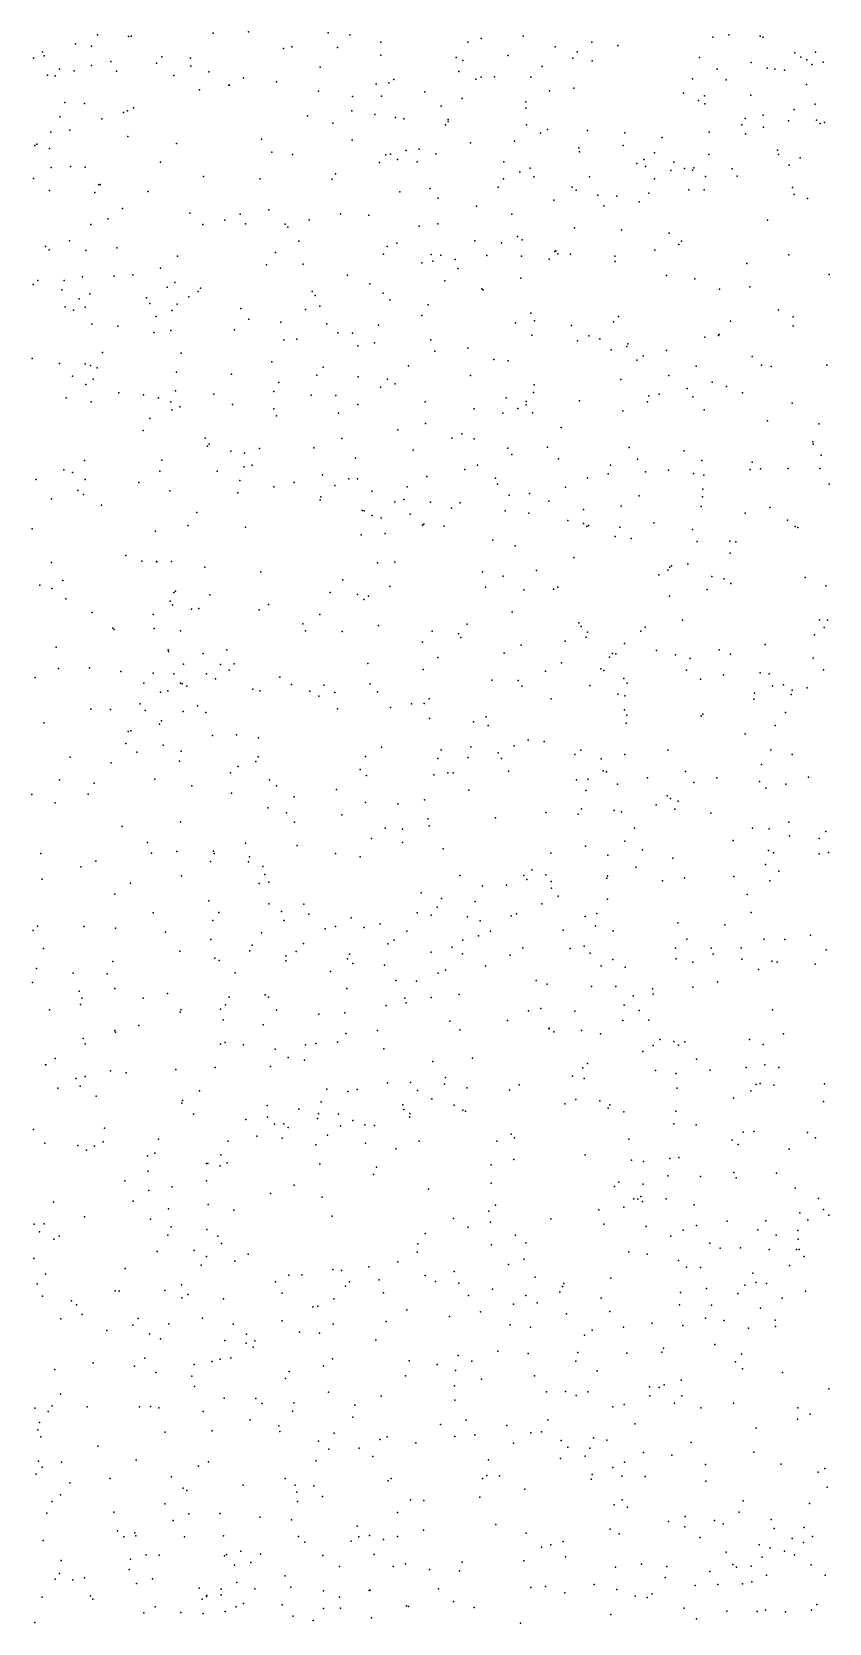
# Model space of a CAD drawing. Extents: x 2 to 99999, y 0 to 49999.
# Drawn here: x 75001 to 81250, y 37510 to 49987 of the extents above; entities that cross this region are included whole.
import ezdxf

# ---------------------------------------------------------------- set-up
doc = ezdxf.new("R2010")
doc.units = 0
doc.header["$MEASUREMENT"] = 0
doc.layers.add('points', color=50, linetype='Continuous')

msp = doc.modelspace()

# ---------------------------------------------------------------- linework, layer by layer
at = {"layer": 'points', "color": 3}
for p in [(75516, 49963, 48), (75760, 49951, 90), (75781, 49953, 14), (76422, 49976, 64), (76699, 49987, 60), (77324, 49979, 28), (77494, 49964, 16), (78524, 49935, 6), (78852, 49952, 34), (80339, 49946, 19), (80464, 49964, 39), (80710, 49953, 7), (80732, 49945, 87), (75084, 49830, 9), (75099, 49799, 39), (75344, 49892, 3), (75469, 49875, 21), (76019, 49791, 44), (76973, 49857, 22), (77039, 49869, 27), (77398, 49864, 76), (77737, 49906, 58), (77737, 49805, 69), (78328, 49786, 26), (78418, 49906, 88), (78734, 49802, 5), (79104, 49870, 27), (79275, 49829, 73), (79389, 49905, 33), (79595, 49879, 24), (80233, 49786, 6), (80982, 49822, 90), (81027, 49788, 45), (81144, 49826, 37), (75015, 49780, 33), (75218, 49695, 75), (75332, 49682, 47), (75468, 49722, 76), (75621, 49755, 93), (75666, 49677, 81), (75978, 49741, 5), (76244, 49781, 12), (76247, 49717, 84), (76388, 49672, 46), (77262, 49710, 5), (78347, 49675, 55), (78380, 49763, 15), (79000, 49716, 50), (79240, 49780, 95), (79393, 49758, 86), (80373, 49693, 8), (80639, 49745, 67), (80765, 49703, 94), (80825, 49693, 96), (80901, 49685, 36), (81076, 49766, 19), (81114, 49731, 64), (81203, 49748, 88), (75123, 49647, 73), (75185, 49642, 97), (76115, 49645, 97), (76546, 49568, 60), (76550, 49568, 36), (76660, 49626, 95), (76920, 49595, 1), (77700, 49577, 56), (77798, 49588, 64), (77839, 49613, 89), (78481, 49615, 56), (78523, 49630, 1), (78628, 49633, 80), (78913, 49631, 64), (79248, 49546, 85), (80180, 49618, 35), (80442, 49610, 24), (81073, 49573, 66), (75260, 49433, 8), (75415, 49424, 33), (76316, 49531, 83), (77247, 49522, 58), (77515, 49480, 80), (77743, 49481, 96), (78081, 49517, 19), (78373, 49465, 4), (78874, 49439, 100), (79058, 49523, 73), (80108, 49506, 1), (80227, 49449, 5), (80274, 49484, 33), (80276, 49422, 78), (80635, 49491, 80), (81141, 49420, 44), (75221, 49319, 80), (75551, 49305, 39), (75719, 49354, 91), (75750, 49368, 20), (75797, 49392, 54), (77163, 49329, 81), (77508, 49368, 64), (77689, 49339, 60), (77852, 49315, 94), (77917, 49304, 26), (78209, 49403, 76), (78263, 49300, 9), (78872, 49388, 97), (80593, 49306, 33), (80732, 49333, 3), (80931, 49289, 96), (80975, 49378, 18), (81151, 49295, 5), (75149, 49201, 42), (75300, 49215, 5), (75754, 49167, 18), (77360, 49270, 82), (78244, 49257, 67), (78265, 49283, 50), (78877, 49257, 91), (78987, 49191, 11), (79042, 49221, 82), (79356, 49214, 93), (79650, 49196, 3), (80311, 49201, 98), (80565, 49258, 78), (80595, 49186, 98), (80736, 49240, 57), (81179, 49268, 62), (81214, 49277, 49), (75024, 49095, 19), (75040, 49105, 13), (75140, 49072, 82), (76134, 49111, 93), (76801, 49146, 26), (76883, 49043, 30), (77512, 49137, 86), (77936, 49057, 76), (78037, 49068, 10), (78440, 49116, 4), (78785, 49129, 49), (79288, 49077, 55), (79294, 49047, 80), (79636, 49095, 3), (79880, 49037, 33), (79941, 49158, 59), (80844, 49060, 84), (75152, 48924, 38), (75304, 48930, 44), (75419, 48925, 30), (76009, 48966, 27), (77045, 49025, 78), (77727, 48963, 57), (77775, 49021, 45), (77813, 49027, 47), (77866, 48987, 66), (78020, 48968, 16), (78168, 49029, 1), (78701, 48968, 44), (78908, 48918, 57), (79742, 48955, 76), (79798, 48987, 31), (79812, 48931, 28), (80034, 48965, 80), (80117, 48915, 74), (80189, 48921, 69), (80306, 49026, 43), (80490, 48912, 41), (80852, 49026, 15), (80937, 48941, 68), (81024, 48998, 97), (75015, 48836, 61), (75526, 48788, 51), (75538, 48790, 48), (76346, 48853, 26), (76791, 48835, 68), (77355, 48832, 55), (77382, 48873, 3), (78698, 48834, 86), (78826, 48889, 18), (78935, 48849, 94), (79373, 48850, 72), (79880, 48835, 56), (80009, 48900, 9), (80180, 48902, 89), (80281, 48853, 61), (80530, 48856, 73), (75140, 48743, 41), (75495, 48728, 26), (75913, 48735, 29), (77885, 48732, 83), (78122, 48759, 53), (78187, 48682, 56), (78656, 48768, 14), (79092, 48667, 16), (79237, 48770, 49), (79267, 48744, 21), (79437, 48705, 52), (79587, 48698, 90), (79836, 48722, 26), (80150, 48747, 34), (80271, 48749, 88), (80964, 48765, 98), (80975, 48710, 76), (81080, 48681, 8), (75711, 48602, 20), (76239, 48565, 2), (76635, 48557, 80), (76859, 48592, 14), (77421, 48561, 37), (77643, 48549, 58), (78487, 48621, 41), (78763, 48557, 49), (79483, 48622, 16), (79760, 48655, 100), (75463, 48475, 58), (75597, 48520, 12), (76342, 48476, 84), (76514, 48509, 30), (76676, 48480, 98), (76987, 48479, 8), (77007, 48454, 4), (77175, 48513, 89), (78036, 48463, 28), (78184, 48482, 60), (79254, 48450, 77), (79622, 48434, 30), (80767, 48511, 70), (75109, 48304, 11), (75297, 48347, 15), (75667, 48294, 4), (77095, 48346, 2), (77785, 48304, 48), (77862, 48331, 91), (78473, 48349, 43), (78682, 48333, 56), (78807, 48382, 93), (78844, 48356, 62), (79995, 48408, 44), (80073, 48318, 44), (80092, 48345, 34), (75138, 48277, 11), (75424, 48273, 49), (76144, 48229, 76), (76910, 48257, 79), (77127, 48164, 93), (77757, 48244, 86), (78058, 48175, 20), (78132, 48241, 49), (78145, 48188, 63), (78206, 48235, 29), (78320, 48201, 43), (78566, 48234, 13), (78840, 48228, 64), (79056, 48203, 39), (79099, 48264, 4), (79108, 48270, 10), (79123, 48245, 63), (79223, 48244, 84), (79571, 48227, 52), (79573, 48186, 79), (79883, 48274, 23), (80606, 48169, 67), (80934, 48239, 6), (75047, 48036, 23), (75255, 48036, 37), (75398, 48065, 91), (75647, 48071, 67), (75794, 48082, 95), (76009, 48133, 33), (76840, 48160, 43), (77474, 48080, 98), (78341, 48131, 94), (78834, 48056, 3), (79975, 48077, 76), (80198, 48049, 66), (81249, 48083, 16), (75012, 48005, 49), (75236, 47964, 25), (75457, 47933, 23), (76063, 47986, 40), (76121, 48022, 38), (76304, 47950, 54), (76323, 47978, 25), (77199, 47951, 10), (77221, 47919, 96), (77651, 48011, 73), (77755, 47938, 100), (78238, 48034, 60), (78527, 47972, 69), (78538, 47965, 38), (80391, 47969, 33), (80629, 47987, 29), (75262, 47830, 65), (75327, 47804, 97), (75371, 47893, 29), (75420, 47828, 16), (75899, 47902, 21), (75926, 47857, 93), (76101, 47803, 11), (76140, 47852, 37), (76232, 47910, 13), (76639, 47818, 1), (77145, 47810, 54), (77258, 47837, 19), (77807, 47886, 28), (78108, 47845, 92), (80854, 47807, 96), (75472, 47694, 26), (75674, 47680, 81), (75976, 47755, 22), (76703, 47733, 80), (76952, 47711, 78), (77312, 47696, 37), (77717, 47688, 89), (78057, 47763, 74), (78792, 47705, 13), (78913, 47782, 50), (78941, 47720, 20), (79231, 47685, 87), (79559, 47714, 82), (79598, 47754, 82), (80476, 47719, 33), (80969, 47751, 98), (80969, 47682, 23), (75958, 47630, 31), (76091, 47645, 13), (76590, 47651, 63), (76975, 47571, 23), (77077, 47576, 39), (77400, 47626, 35), (77515, 47623, 78), (77686, 47547, 50), (78129, 47572, 91), (78919, 47609, 82), (79279, 47563, 82), (79367, 47604, 56), (79454, 47579, 35), (79672, 47541, 14), (80275, 47593, 62), (80384, 47606, 82), (80387, 47614, 47), (75005, 47426, 69), (75556, 47472, 71), (76171, 47468, 73), (77556, 47526, 91), (78160, 47484, 8), (78418, 47507, 24), (78623, 47417, 84), (79542, 47493, 12), (79665, 47520, 5), (79792, 47447, 79), (79975, 47488, 69), (80646, 47440, 71), (75218, 47385, 91), (75321, 47288, 48), (75420, 47383, 82), (75461, 47371, 50), (75513, 47353, 1), (76136, 47317, 23), (76565, 47303, 80), (76881, 47400, 83), (77235, 47296, 74), (77284, 47357, 5), (77954, 47368, 40), (78439, 47291, 12), (78734, 47406, 88), (79742, 47412, 31), (79994, 47292, 82), (80207, 47365, 88), (80721, 47374, 99), (80795, 47362, 60), (81233, 47373, 22), (75424, 47222, 42), (75482, 47263, 9), (76126, 47171, 61), (76899, 47166, 44), (76938, 47238, 92), (77559, 47282, 28), (77735, 47201, 54), (77790, 47263, 76), (77850, 47228, 87), (78937, 47218, 93), (79617, 47262, 91), (80138, 47189, 52), (80333, 47241, 39), (80446, 47206, 34), (75270, 47118, 36), (75467, 47087, 60), (75683, 47157, 80), (75876, 47140, 64), (75994, 47117, 27), (76091, 47085, 71), (76160, 47046, 75), (76428, 47146, 80), (76574, 47064, 52), (77190, 47139, 99), (77383, 47136, 72), (77555, 47065, 40), (78083, 47087, 4), (78718, 47117, 47), (78875, 47088, 44), (78875, 47062, 33), (78932, 47158, 83), (79293, 47094, 8), (79827, 47087, 76), (79836, 47134, 47), (79917, 47146, 10), (80181, 47124, 42), (80570, 47156, 87), (80961, 47074, 59), (75927, 46954, 18), (76099, 47023, 9), (76899, 47031, 24), (76919, 46977, 52), (77404, 46997, 84), (78086, 46917, 35), (78468, 47032, 3), (78693, 46997, 93), (78809, 47033, 43), (78925, 47000, 28), (79634, 47014, 19), (80270, 47023, 74), (80766, 46936, 43), (81170, 46913, 6), (75874, 46862, 23), (76361, 46801, 80), (77430, 46797, 68), (77870, 46865, 57), (78293, 46801, 30), (78370, 46835, 74), (78469, 46796, 76), (79151, 46885, 51), (76378, 46739, 17), (76390, 46753, 1), (76560, 46698, 34), (76668, 46684, 65), (76785, 46721, 70), (77212, 46724, 3), (77989, 46706, 52), (78731, 46723, 40), (78764, 46672, 38), (79042, 46730, 28), (79683, 46728, 38), (80114, 46702, 7), (81122, 46771, 15), (81124, 46755, 30), (81187, 46667, 41), (75251, 46553, 68), (75413, 46626, 12), (76005, 46542, 5), (76020, 46629, 19), (76455, 46542, 58), (76666, 46576, 70), (76727, 46588, 26), (77538, 46643, 68), (78396, 46555, 29), (78495, 46588, 24), (79130, 46639, 7), (79537, 46588, 21), (79749, 46637, 50), (79991, 46551, 73), (80252, 46625, 91), (80630, 46554, 69), (80647, 46613, 61), (80712, 46560, 2), (80928, 46563, 77), (81177, 46564, 15), (75036, 46476, 43), (75320, 46532, 51), (75420, 46476, 31), (75840, 46454, 88), (76631, 46469, 80), (76897, 46418, 89), (77058, 46452, 53), (77278, 46514, 38), (77376, 46429, 61), (77486, 46481, 90), (77553, 46482, 73), (77944, 46419, 59), (78098, 46501, 7), (78634, 46486, 74), (78652, 46440, 93), (79185, 46416, 16), (79356, 46490, 20), (79518, 46520, 31), (79812, 46536, 87), (80187, 46523, 17), (80267, 46510, 32), (81250, 46439, 11), (75155, 46325, 27), (75362, 46391, 88), (75405, 46358, 8), (76083, 46388, 73), (76615, 46372, 53), (77261, 46318, 96), (77267, 46340, 34), (77667, 46384, 37), (77846, 46302, 88), (77918, 46320, 14), (78127, 46300, 50), (78359, 46294, 18), (78742, 46353, 74), (78901, 46366, 69), (79052, 46307, 23), (79762, 46349, 38), (80258, 46342, 20), (80261, 46401, 91), (75548, 46276, 58), (76295, 46218, 71), (77590, 46233, 46), (77606, 46230, 35), (77668, 46194, 55), (77739, 46177, 22), (77967, 46204, 40), (78290, 46253, 72), (78710, 46232, 69), (78897, 46212, 99), (79324, 46241, 30), (79620, 46268, 81), (80248, 46266, 26), (80591, 46213, 8), (80784, 46257, 33), (75003, 46090, 97), (75971, 46071, 41), (76225, 46115, 4), (76677, 46102, 95), (77582, 46044, 8), (77771, 46053, 99), (78062, 46119, 40), (78073, 46126, 15), (78232, 46112, 85), (79202, 46155, 30), (79325, 46133, 52), (79352, 46107, 18), (79365, 46117, 2), (79610, 46104, 7), (79875, 46138, 95), (80179, 46086, 99), (80923, 46158, 23), (80983, 46107, 68), (81005, 46101, 59), (78614, 46002, 46), (78790, 45956, 87), (79573, 46031, 15), (79698, 46013, 5), (80215, 45990, 30), (80472, 45993, 44), (80519, 45988, 74), (75156, 45826, 41), (75738, 45881, 1), (75863, 45836, 98), (75978, 45833, 35), (75981, 45832, 25), (76095, 45833, 12), (77710, 45823, 32), (77846, 45829, 82), (79249, 45866, 58), (80015, 45800, 75), (80143, 45815, 82), (80475, 45900, 46), (75245, 45686, 44), (76356, 45789, 52), (76795, 45753, 1), (77439, 45689, 29), (78533, 45752, 41), (78695, 45718, 38), (78956, 45762, 65), (79914, 45730, 83), (79986, 45767, 96), (80002, 45789, 59), (80331, 45715, 51), (80428, 45699, 4), (81062, 45709, 64), (75063, 45647, 25), (75158, 45623, 16), (75267, 45541, 9), (76115, 45592, 19), (76128, 45601, 39), (76396, 45573, 90), (77339, 45592, 38), (77554, 45575, 44), (77640, 45563, 60), (77807, 45638, 8), (78558, 45632, 97), (78857, 45613, 57), (79089, 45617, 16), (79123, 45632, 36), (79998, 45563, 24), (80293, 45615, 95), (80480, 45662, 53), (81224, 45642, 86), (75475, 45435, 70), (75952, 45418, 26), (76086, 45524, 27), (76104, 45494, 61), (76253, 45461, 61), (76311, 45466, 90), (76782, 45456, 45), (76855, 45498, 61), (77258, 45419, 75), (77603, 45537, 74), (78767, 45440, 3), (75635, 45311, 64), (75646, 45302, 34), (75959, 45308, 1), (76167, 45291, 1), (77126, 45346, 14), (77147, 45291, 91), (77717, 45333, 57), (78412, 45343, 30), (79289, 45352, 46), (79307, 45325, 10), (79808, 45319, 27), (80102, 45373, 5), (81174, 45377, 72), (81211, 45316, 42), (81238, 45375, 82), (77434, 45285, 24), (78064, 45201, 49), (78138, 45288, 65), (78344, 45266, 37), (78364, 45237, 70), (78836, 45178, 80), (79182, 45210, 65), (79347, 45241, 12), (79356, 45281, 33), (79645, 45190, 14), (79775, 45288, 60), (80749, 45182, 41), (81134, 45258, 16), (75193, 45163, 64), (76071, 45141, 38), (76073, 45127, 70), (76345, 45113, 72), (76529, 45141, 20), (78184, 45080, 22), (78704, 45115, 92), (79529, 45084, 45), (79553, 45113, 14), (79577, 45110, 55), (79896, 45135, 76), (80046, 45101, 88), (80161, 45073, 83), (80389, 45141, 7), (80476, 45107, 90), (81124, 45075, 57), (75027, 44924, 8), (75211, 44995, 41), (75452, 45000, 15), (75699, 44972, 22), (75952, 44959, 88), (76115, 44952, 76), (76190, 45028, 73), (76369, 44953, 78), (76480, 45027, 47), (76549, 44982, 8), (76588, 45032, 91), (76944, 44928, 83), (77635, 45033, 15), (78069, 44988, 88), (79026, 44974, 34), (79152, 45040, 90), (79460, 44992, 8), (79484, 44979, 33), (80132, 44981, 1), (80423, 44945, 50), (80709, 44961, 90), (80779, 44954, 76), (81206, 44984, 98), (75879, 44879, 23), (76010, 44809, 97), (76066, 44820, 39), (76167, 44880, 53), (76180, 44874, 98), (76215, 44857, 3), (76440, 44914, 78), (76733, 44833, 3), (76788, 44821, 91), (77037, 44869, 48), (77179, 44816, 12), (77291, 44863, 1), (77377, 44806, 22), (77654, 44874, 45), (77711, 44811, 84), (78606, 44903, 85), (78813, 44900, 92), (78842, 44857, 78), (79374, 44861, 65), (79594, 44795, 73), (79641, 44916, 71), (79667, 44881, 17), (80242, 44912, 5), (80664, 44802, 31), (80806, 44859, 4), (80893, 44868, 69), (80959, 44826, 39), (81077, 44843, 86), (75463, 44675, 72), (75618, 44673, 59), (75851, 44719, 84), (76299, 44702, 98), (77250, 44778, 39), (77398, 44678, 46), (77812, 44690, 10), (77978, 44717, 12), (78076, 44721, 47), (78116, 44756, 49), (79072, 44757, 42), (79646, 44671, 30), (79650, 44780, 31), (80660, 44755, 58), (80952, 44791, 100), (75096, 44570, 81), (75890, 44665, 68), (76003, 44559, 21), (76017, 44584, 91), (76186, 44658, 70), (76365, 44651, 87), (78119, 44602, 98), (78463, 44578, 14), (78562, 44616, 3), (78578, 44548, 38), (79658, 44567, 25), (79665, 44628, 16), (80246, 44625, 19), (80260, 44637, 74), (80827, 44549, 39), (80908, 44651, 8), (75756, 44500, 57), (75777, 44506, 21), (76416, 44469, 77), (76604, 44476, 17), (76779, 44451, 35), (78892, 44432, 37), (79016, 44423, 11), (80592, 44484, 95), (75302, 44301, 53), (75737, 44407, 50), (75825, 44339, 84), (76030, 44395, 86), (76171, 44347, 38), (76775, 44303, 76), (77617, 44304, 64), (77743, 44379, 62), (78209, 44358, 26), (78421, 44296, 97), (78443, 44380, 0), (78655, 44333, 93), (78782, 44388, 30), (79256, 44321, 49), (79304, 44355, 78), (79650, 44320, 62), (79987, 44355, 68), (80792, 44357, 75), (80959, 44320, 31), (75622, 44255, 20), (76158, 44268, 96), (76557, 44177, 98), (76618, 44226, 84), (76756, 44265, 84), (77574, 44203, 38), (78183, 44289, 86), (78262, 44177, 5), (78303, 44177, 1), (78681, 44289, 63), (78737, 44191, 46), (79463, 44286, 36), (79480, 44193, 85), (79504, 44186, 57), (80125, 44188, 97), (80719, 44243, 66), (75219, 44123, 9), (75490, 44095, 9), (75965, 44128, 90), (76254, 44076, 21), (76865, 44122, 91), (76918, 44076, 95), (77388, 44045, 14), (77624, 44156, 55), (78152, 44161, 44), (79269, 44121, 25), (79358, 44127, 70), (79592, 44088, 21), (79827, 44138, 12), (80189, 44100, 38), (80371, 44137, 29), (80704, 44110, 58), (80753, 44057, 39), (80911, 44089, 92), (81088, 44144, 82), (75001, 44006, 17), (75184, 43942, 47), (75442, 44010, 18), (76565, 44017, 61), (77058, 43990, 0), (77617, 43945, 19), (77869, 43935, 40), (78080, 43965, 98), (78426, 44042, 65), (79344, 44039, 83), (79895, 43927, 76), (79980, 43997, 99), (80006, 43975, 11), (80066, 43956, 28), (76851, 43903, 25), (76998, 43862, 75), (77430, 43848, 29), (78104, 43817, 39), (78634, 43823, 42), (79029, 43867, 93), (79283, 43852, 89), (79308, 43894, 93), (79564, 43881, 69), (79622, 43871, 39), (80040, 43891, 36), (80324, 43861, 81), (75708, 43755, 3), (76167, 43793, 82), (77061, 43789, 30), (77770, 43744, 8), (77905, 43734, 74), (78116, 43762, 86), (79724, 43744, 8), (80650, 43744, 2), (80779, 43737, 18), (80935, 43791, 89), (80939, 43682, 9), (81225, 43716, 72), (75071, 43544, 34), (75909, 43630, 27), (75940, 43546, 91), (76137, 43561, 5), (76425, 43563, 48), (76675, 43625, 72), (77082, 43606, 10), (77381, 43544, 86), (77664, 43662, 32), (77906, 43630, 79), (78225, 43580, 89), (79069, 43546, 83), (79341, 43603, 62), (79648, 43641, 21), (79786, 43574, 58), (80497, 43646, 23), (80774, 43568, 41), (80814, 43550, 1), (81171, 43661, 65), (81245, 43551, 24), (75386, 43439, 56), (75502, 43484, 74), (76401, 43481, 62), (76430, 43544, 66), (76699, 43480, 35), (76706, 43519, 74), (76812, 43443, 18), (77574, 43519, 67), (79515, 43531, 47), (79735, 43437, 6), (80026, 43507, 14), (80752, 43457, 24), (81173, 43542, 44), (75082, 43343, 74), (75774, 43312, 17), (76174, 43370, 28), (76783, 43310, 53), (76828, 43379, 55), (76858, 43319, 99), (78356, 43373, 91), (78721, 43297, 96), (78858, 43371, 76), (78882, 43340, 66), (78919, 43417, 20), (79030, 43377, 76), (79072, 43325, 10), (79508, 43351, 28), (79514, 43370, 19), (79944, 43330, 67), (80117, 43353, 76), (80503, 43364, 55), (80784, 43331, 89), (80855, 43405, 13), (75653, 43225, 56), (76389, 43174, 84), (78052, 43236, 80), (78213, 43191, 7), (78533, 43292, 76), (79073, 43272, 17), (79127, 43211, 0), (79514, 43186, 18), (80608, 43222, 70), (75953, 43079, 57), (76466, 43081, 40), (76859, 43151, 15), (76958, 43090, 38), (77133, 43146, 30), (77173, 43069, 36), (78020, 43079, 11), (78130, 43061, 18), (78178, 43123, 7), (78417, 43048, 95), (78477, 43168, 16), (78757, 43055, 86), (78800, 43071, 0), (78997, 43149, 96), (79338, 43050, 54), (79430, 43074, 79), (80638, 43082, 7), (75013, 42942, 50), (75046, 42974, 61), (75412, 42972, 30), (75658, 42959, 44), (76049, 42927, 73), (76419, 43019, 91), (76802, 42922, 62), (76980, 43018, 11), (77301, 42953, 29), (77382, 42972, 42), (77504, 43040, 15), (77606, 42965, 65), (77731, 42992, 38), (77941, 42936, 47), (78515, 43016, 69), (78596, 42935, 94), (79165, 42944, 72), (79420, 42977, 55), (79557, 42939, 33), (80064, 43000, 43), (80433, 42984, 31), (75092, 42800, 62), (76405, 42870, 5), (76727, 42827, 56), (77130, 42838, 65), (77791, 42835, 82), (77841, 42864, 6), (78295, 42811, 4), (78379, 42864, 86), (78502, 42898, 23), (78849, 42804, 82), (79220, 42799, 73), (79331, 42817, 17), (80047, 42803, 80), (80136, 42872, 6), (80325, 42801, 6), (80561, 42804, 54), (80741, 42873, 92), (80903, 42869, 24), (81105, 42904, 8), (75637, 42697, 85), (76162, 42780, 54), (76436, 42724, 9), (76470, 42705, 21), (76710, 42781, 9), (76991, 42703, 71), (76993, 42743, 60), (77072, 42775, 37), (77474, 42719, 36), (77492, 42756, 15), (77518, 42683, 75), (78130, 42772, 24), (78376, 42757, 57), (78749, 42748, 20), (79377, 42764, 76), (79555, 42714, 11), (80051, 42718, 14), (80182, 42692, 13), (80341, 42756, 39), (80567, 42716, 21), (80800, 42701, 26), (80843, 42693, 27), (81141, 42676, 36), (81226, 42790, 12), (75037, 42642, 64), (75324, 42606, 70), (75592, 42600, 22), (76594, 42608, 58), (77343, 42619, 49), (77765, 42668, 40), (77853, 42548, 12), (78187, 42605, 37), (78242, 42630, 81), (78556, 42664, 61), (78955, 42548, 12), (79462, 42665, 45), (79652, 42652, 98), (80696, 42636, 76), (75007, 42533, 73), (75373, 42466, 99), (75652, 42485, 97), (76065, 42447, 74), (76830, 42437, 83), (77469, 42486, 89), (78016, 42543, 82), (78351, 42440, 61), (79041, 42520, 91), (79388, 42501, 90), (79577, 42501, 15), (79714, 42428, 70), (79865, 42484, 11), (79872, 42441, 72), (80183, 42496, 97), (80376, 42537, 66), (75141, 42318, 24), (75382, 42361, 25), (75394, 42409, 99), (75875, 42409, 93), (76165, 42300, 19), (76168, 42320, 81), (76479, 42324, 72), (76519, 42358, 4), (76548, 42419, 10), (76857, 42419, 41), (76920, 42317, 10), (77779, 42352, 79), (77924, 42411, 50), (77935, 42374, 53), (78130, 42415, 38), (78893, 42311, 8), (78990, 42330, 86), (79256, 42307, 60), (79643, 42356, 12), (79761, 42313, 68), (80805, 42319, 91), (75839, 42197, 74), (76502, 42240, 12), (76813, 42202, 56), (77251, 42286, 81), (77454, 42296, 14), (78278, 42230, 66), (78729, 42236, 88), (79052, 42176, 58), (79632, 42235, 92), (79838, 42237, 9), (75404, 42094, 98), (75420, 42053, 34), (75652, 42158, 75), (75658, 42143, 62), (76479, 42049, 94), (76516, 42062, 61), (77226, 42054, 10), (77396, 42066, 66), (77462, 42134, 79), (77711, 42158, 96), (78355, 42161, 81), (79055, 42171, 0), (79092, 42145, 11), (79309, 42158, 63), (79458, 42130, 46), (79924, 42087, 45), (80032, 42070, 38), (80119, 42069, 59), (80627, 42086, 81), (80733, 42048, 24), (80893, 42130, 87), (75185, 41936, 94), (76661, 42044, 61), (76909, 42011, 41), (77009, 41944, 70), (77139, 41925, 56), (77146, 42045, 70), (77759, 42013, 85), (78456, 41941, 32), (79790, 41991, 93), (79871, 42039, 18), (80070, 42041, 37), (80211, 41931, 100), (75109, 41888, 7), (75112, 41887, 63), (75617, 41841, 36), (75741, 41825, 72), (76131, 41850, 25), (76439, 41866, 18), (76871, 41874, 13), (78143, 41913, 31), (79238, 41798, 24), (79319, 41863, 29), (79356, 41897, 92), (79889, 41844, 38), (80052, 41820, 87), (80318, 41846, 15), (80601, 41866, 0), (80745, 41887, 14), (80855, 41867, 94), (75204, 41704, 78), (75348, 41781, 23), (75379, 41719, 39), (75418, 41795, 16), (76315, 41683, 27), (77314, 41696, 80), (77478, 41679, 67), (77551, 41695, 40), (77790, 41747, 58), (77968, 41748, 56), (78024, 41687, 65), (78235, 41735, 58), (78244, 41788, 79), (78411, 41707, 0), (78745, 41688, 98), (78821, 41732, 1), (79329, 41780, 67), (80059, 41705, 58), (80635, 41683, 31), (80679, 41733, 56), (80709, 41741, 8), (80816, 41729, 28), (81214, 41739, 81), (75506, 41641, 35), (76178, 41587, 36), (76181, 41607, 63), (76846, 41569, 26), (77270, 41598, 55), (77910, 41574, 24), (78137, 41620, 63), (78312, 41572, 44), (79179, 41583, 76), (79266, 41617, 38), (79452, 41604, 40), (79518, 41548, 37), (79531, 41574, 32), (80500, 41625, 77), (81205, 41601, 100), (76268, 41501, 75), (76678, 41458, 23), (76847, 41478, 32), (76977, 41426, 72), (77095, 41539, 73), (77240, 41468, 21), (77248, 41504, 67), (77404, 41500, 45), (77517, 41452, 56), (77917, 41538, 96), (77962, 41477, 29), (77963, 41505, 82), (78378, 41531, 33), (78401, 41525, 41), (79642, 41519, 69), (80032, 41425, 90), (80049, 41524, 57), (75015, 41380, 62), (75572, 41392, 2), (75995, 41306, 10), (76765, 41329, 32), (76902, 41422, 57), (76964, 41313, 5), (77011, 41395, 8), (77318, 41337, 82), (77421, 41408, 95), (77610, 41418, 100), (77686, 41413, 48), (78759, 41344, 29), (78784, 41316, 4), (79680, 41306, 34), (80209, 41418, 9), (80577, 41360, 48), (80660, 41364, 52), (81080, 41356, 43), (81142, 41315, 66), (75104, 41273, 15), (75361, 41254, 93), (75430, 41218, 98), (75493, 41251, 4), (75560, 41283, 10), (75966, 41194, 48), (76482, 41181, 45), (76541, 41290, 65), (77227, 41260, 28), (77615, 41274, 7), (77855, 41230, 53), (78037, 41289, 91), (78645, 41289, 53), (79339, 41181, 3), (80489, 41298, 48), (80537, 41263, 30), (80936, 41226, 85), (75909, 41173, 88), (75913, 41055, 81), (76369, 41115, 16), (76381, 41113, 6), (76478, 41095, 84), (76533, 41120, 93), (77258, 41112, 95), (77702, 41086, 23), (78600, 41103, 99), (78780, 41145, 81), (79700, 41140, 12), (79794, 41129, 46), (80002, 41154, 25), (80073, 41161, 7), (75730, 40978, 42), (76102, 40932, 5), (76370, 40979, 33), (77057, 40944, 83), (77678, 41028, 8), (78600, 40960, 29), (79568, 40934, 26), (79601, 40967, 40), (79793, 40953, 88), (79987, 41017, 82), (80243, 41013, 66), (80503, 41043, 72), (80522, 41002, 9), (80838, 41039, 55), (75171, 40811, 47), (75796, 40819, 69), (75919, 40901, 43), (76873, 40878, 19), (77276, 40850, 98), (78110, 40913, 7), (79720, 40838, 11), (79751, 40834, 24), (79775, 40854, 12), (79786, 40815, 20), (79973, 40836, 17), (80983, 40920, 3), (81167, 40840, 55), (75414, 40695, 31), (75930, 40678, 99), (76073, 40758, 97), (76383, 40792, 16), (76585, 40748, 52), (77355, 40700, 19), (78305, 40684, 39), (78584, 40739, 85), (78635, 40787, 85), (79069, 40680, 26), (79444, 40751, 52), (79641, 40771, 11), (80192, 40789, 77), (81020, 40727, 84), (81206, 40753, 48), (81248, 40710, 92), (75020, 40638, 33), (75062, 40579, 63), (75099, 40641, 55), (76067, 40553, 90), (76092, 40618, 34), (76373, 40597, 3), (78085, 40565, 37), (78421, 40616, 62), (78597, 40653, 36), (78791, 40551, 95), (79485, 40637, 70), (79817, 40620, 30), (80107, 40591, 86), (80210, 40629, 22), (80450, 40661, 7), (80691, 40595, 17), (80754, 40665, 39), (80834, 40552, 60), (81005, 40588, 3), (81083, 40673, 18), (75174, 40520, 32), (75215, 40544, 21), (76273, 40432, 64), (76460, 40545, 9), (76487, 40488, 71), (78027, 40484, 92), (78604, 40475, 29), (78874, 40492, 88), (80008, 40545, 44), (80315, 40490, 60), (80395, 40451, 11), (80555, 40453, 6), (80780, 40440, 29), (80993, 40439, 32), (81008, 40520, 51), (81016, 40439, 62), (75018, 40370, 55), (75983, 40423, 64), (76328, 40317, 97), (76371, 40386, 91), (76593, 40349, 99), (76698, 40402, 61), (77642, 40303, 87), (77871, 40344, 76), (78021, 40420, 74), (78738, 40323, 5), (78861, 40364, 77), (79679, 40422, 97), (79825, 40403, 39), (80070, 40353, 58), (80940, 40314, 63), (81053, 40385, 47), (75108, 40246, 57), (75734, 40290, 96), (76911, 40186, 44), (77016, 40238, 8), (77117, 40242, 63), (77361, 40284, 91), (77428, 40274, 63), (77490, 40185, 50), (77723, 40202, 39), (78084, 40236, 84), (78164, 40188, 91), (78310, 40267, 4), (78947, 40224, 7), (79540, 40216, 19), (80132, 40300, 99), (80241, 40299, 41), (80652, 40254, 49), (80676, 40180, 82), (75044, 40170, 56), (75085, 40075, 73), (75654, 40116, 12), (75687, 40113, 21), (76044, 40118, 88), (76173, 40162, 70), (76176, 40062, 81), (76226, 40088, 39), (76504, 40054, 70), (76962, 40098, 31), (77367, 40053, 24), (77460, 40151, 22), (77757, 40099, 28), (78349, 40175, 22), (78423, 40078, 60), (78612, 40128, 3), (78872, 40080, 52), (79140, 40104, 64), (79159, 40150, 30), (79170, 40172, 45), (79464, 40058, 34), (80084, 40102, 57), (80290, 40135, 96), (80534, 40095, 48), (80588, 40161, 42), (80759, 40173, 85), (80881, 40059, 21), (81065, 40113, 75), (75313, 40038, 1), (75352, 40005, 58), (75397, 39930, 24), (77204, 39990, 46), (77243, 39995, 79), (77940, 39966, 26), (78517, 39950, 27), (78776, 40010, 86), (78963, 40022, 5), (79192, 39935, 32), (79532, 39954, 43), (80076, 40005, 26), (80328, 40003, 40), (80712, 39979, 58), (75229, 39895, 41), (75589, 39805, 51), (75794, 39847, 16), (75835, 39899, 68), (76075, 39856, 53), (76339, 39901, 84), (76578, 39855, 36), (76962, 39881, 62), (77364, 39853, 23), (77779, 39874, 30), (78274, 39915, 18), (78750, 39849, 40), (78910, 39831, 73), (79392, 39808, 35), (79638, 39830, 85), (79864, 39861, 41), (80104, 39845, 49), (80282, 39900, 77), (80426, 39883, 85), (80617, 39822, 66), (80827, 39885, 96), (80829, 39836, 35), (75924, 39779, 16), (76010, 39740, 88), (76514, 39727, 44), (76681, 39704, 63), (76683, 39776, 24), (76749, 39724, 77), (77098, 39791, 100), (77256, 39784, 85), (77696, 39728, 52), (79332, 39769, 44), (80353, 39695, 59), (75886, 39588, 26), (76412, 39562, 98), (76476, 39581, 96), (76561, 39589, 9), (76735, 39673, 60), (77357, 39582, 26), (77958, 39566, 66), (78342, 39609, 91), (78450, 39563, 64), (78653, 39642, 41), (78890, 39625, 46), (79266, 39565, 14), (79280, 39631, 40), (79664, 39626, 21), (79939, 39636, 77), (79953, 39666, 75), (80515, 39559, 30), (80563, 39620, 34), (75182, 39500, 24), (75483, 39551, 51), (75806, 39525, 97), (75972, 39475, 34), (76254, 39446, 59), (76273, 39539, 29), (76989, 39429, 48), (77019, 39484, 67), (77286, 39528, 18), (77930, 39450, 81), (78177, 39539, 9), (78322, 39492, 55), (78942, 39449, 80), (79431, 39489, 64), (80570, 39503, 71), (80884, 39476, 20), (75226, 39306, 1), (76275, 39365, 41), (77327, 39321, 54), (78314, 39370, 61), (78526, 39424, 36), (79035, 39323, 80), (79183, 39327, 99), (79359, 39323, 82), (79842, 39362, 44), (79919, 39358, 67), (79957, 39378, 80), (80090, 39414, 92), (81247, 39346, 65), (75025, 39195, 91), (75161, 39214, 86), (75434, 39205, 21), (75845, 39205, 31), (75932, 39210, 17), (75997, 39199, 88), (76508, 39273, 82), (76758, 39272, 3), (76806, 39231, 18), (77055, 39237, 33), (77534, 39219, 76), (77740, 39289, 92), (78316, 39259, 44), (79267, 39295, 20), (79555, 39205, 39), (79644, 39225, 34), (79844, 39292, 64), (80038, 39234, 80), (80096, 39293, 8), (80244, 39197, 53), (80500, 39235, 8), (81005, 39197, 13), (75061, 39082, 14), (75129, 39169, 32), (76345, 39170, 0), (76712, 39104, 92), (76937, 39056, 74), (77044, 39171, 81), (77516, 39125, 84), (78203, 39068, 96), (78404, 39102, 95), (78723, 39059, 58), (79046, 39104, 22), (79728, 39074, 14), (81001, 39110, 42), (81101, 39148, 18), (75049, 39027, 85), (75073, 38971, 85), (76045, 39008, 25), (76414, 39018, 97), (76946, 39012, 78), (77248, 38936, 10), (77371, 38999, 92), (77729, 38950, 5), (77786, 38972, 56), (78317, 38974, 81), (78472, 38986, 52), (78911, 39003, 38), (78996, 39011, 93), (79149, 38942, 42), (79403, 38963, 82), (79509, 38944, 8), (80679, 39040, 62), (75518, 38897, 14), (77330, 38873, 13), (77567, 38883, 33), (77673, 38817, 93), (78012, 38924, 65), (78775, 38921, 43), (79203, 38889, 80), (79339, 38819, 36), (79374, 38881, 83), (79794, 38849, 78), (80017, 38827, 3), (80168, 38926, 98), (80661, 38850, 66), (75035, 38678, 32), (75054, 38780, 38), (75081, 38733, 33), (75233, 38773, 14), (75818, 38788, 21), (76308, 38741, 41), (76386, 38774, 54), (77230, 38783, 96), (78580, 38791, 59), (79144, 38801, 58), (79555, 38730, 58), (79645, 38771, 61), (80281, 38753, 57), (80875, 38757, 7), (81164, 38694, 16), (81216, 38723, 66), (75300, 38610, 42), (75615, 38644, 1), (76096, 38657, 76), (76187, 38569, 55), (76657, 38592, 30), (76987, 38645, 74), (77065, 38591, 38), (77212, 38586, 9), (77795, 38627, 16), (77817, 38644, 66), (78532, 38644, 96), (78568, 38667, 81), (78666, 38666, 37), (78866, 38561, 86), (79386, 38640, 13), (79394, 38676, 22), (79626, 38663, 31), (79809, 38659, 37), (80283, 38624, 17), (81235, 38575, 68), (75160, 38464, 97), (75226, 38517, 30), (76044, 38445, 44), (76216, 38551, 29), (77079, 38536, 30), (77084, 38463, 78), (77279, 38503, 24), (77969, 38476, 96), (78073, 38471, 27), (78512, 38497, 64), (79566, 38438, 55), (79627, 38477, 23), (80576, 38468, 62), (81095, 38449, 89), (75120, 38372, 81), (75643, 38381, 54), (76108, 38314, 27), (76231, 38368, 4), (76474, 38371, 86), (76789, 38341, 17), (77036, 38319, 80), (77866, 38378, 53), (79669, 38420, 36), (79991, 38307, 13), (80122, 38346, 20), (80351, 38315, 60), (80544, 38379, 33), (80795, 38324, 62), (75672, 38233, 49), (75721, 38187, 97), (75808, 38219, 99), (75816, 38194, 44), (76198, 38188, 96), (76504, 38195, 9), (77091, 38189, 56), (77550, 38270, 75), (77564, 38188, 90), (77648, 38198, 61), (77867, 38189, 94), (78070, 38240, 42), (78637, 38284, 34), (78876, 38215, 58), (79534, 38248, 90), (79604, 38211, 74), (80118, 38266, 98), (80239, 38181, 76), (80419, 38290, 63), (80820, 38251, 40), (81054, 38261, 8), (81119, 38189, 60), (75090, 38157, 0), (76640, 38074, 100), (77141, 38145, 44), (77503, 38153, 20), (77757, 38166, 3), (78995, 38107, 73), (79068, 38123, 37), (79166, 38149, 57), (80442, 38066, 32), (80702, 38124, 28), (80787, 38101, 88), (80899, 38075, 92), (80961, 38175, 4), (81050, 38143, 61), (75232, 38002, 42), (75765, 37932, 4), (75774, 38011, 21), (75898, 38047, 80), (75999, 38044, 68), (76512, 38038, 7), (76527, 38048, 78), (76590, 37965, 78), (76717, 37986, 11), (76793, 38051, 69), (77282, 38040, 22), (77412, 37953, 77), (77684, 38049, 66), (77833, 37955, 27), (77930, 37974, 76), (78119, 37932, 50), (78373, 37988, 18), (78858, 37998, 94), (79184, 38031, 61), (79575, 37950, 28), (79780, 37972, 6), (79978, 37953, 22), (80494, 37969, 80), (80524, 37950, 46), (80640, 37958, 50), (80726, 38028, 44), (80979, 38045, 10), (81108, 37967, 57), (75185, 37856, 39), (75219, 37900, 53), (75323, 37849, 77), (75413, 37865, 88), (75822, 37821, 96), (75947, 37858, 72), (76608, 37830, 23), (76987, 37881, 48), (78353, 37921, 39), (79409, 37813, 66), (79965, 37869, 72), (80315, 37915, 41), (80378, 37813, 11), (80571, 37818, 88), (80643, 37835, 22), (80758, 37886, 47), (81218, 37887, 63), (75081, 37713, 83), (75461, 37723, 47), (75479, 37698, 38), (76312, 37785, 94), (76337, 37699, 5), (76370, 37720, 43), (76373, 37728, 14), (76485, 37776, 5), (76485, 37732, 60), (76749, 37778, 7), (77030, 37791, 100), (77288, 37764, 38), (77413, 37714, 33), (77645, 37767, 15), (77653, 37769, 41), (78189, 37778, 50), (78913, 37790, 18), (79027, 37797, 73), (79178, 37747, 28), (79586, 37775, 11), (79730, 37721, 32), (79825, 37710, 20), (79864, 37740, 81), (80201, 37804, 90), (75879, 37592, 38), (75967, 37639, 85), (76170, 37594, 48), (76343, 37587, 68), (76516, 37601, 58), (76603, 37638, 28), (76661, 37663, 87), (76962, 37655, 93), (77049, 37564, 54), (77287, 37624, 97), (77421, 37627, 68), (77938, 37646, 40), (77954, 37640, 53), (78305, 37679, 1), (78467, 37633, 52), (79540, 37579, 1), (80113, 37627, 48), (80449, 37604, 90), (80687, 37601, 60), (80750, 37613, 4), (80907, 37599, 9), (81113, 37613, 12), (81153, 37656, 73), (75026, 37514, 77), (77205, 37532, 56), (77664, 37553, 70), (78830, 37510, 97), (80211, 37543, 49)]:
    msp.add_point(p, dxfattribs=at)

doc.saveas('drawing.dxf')
